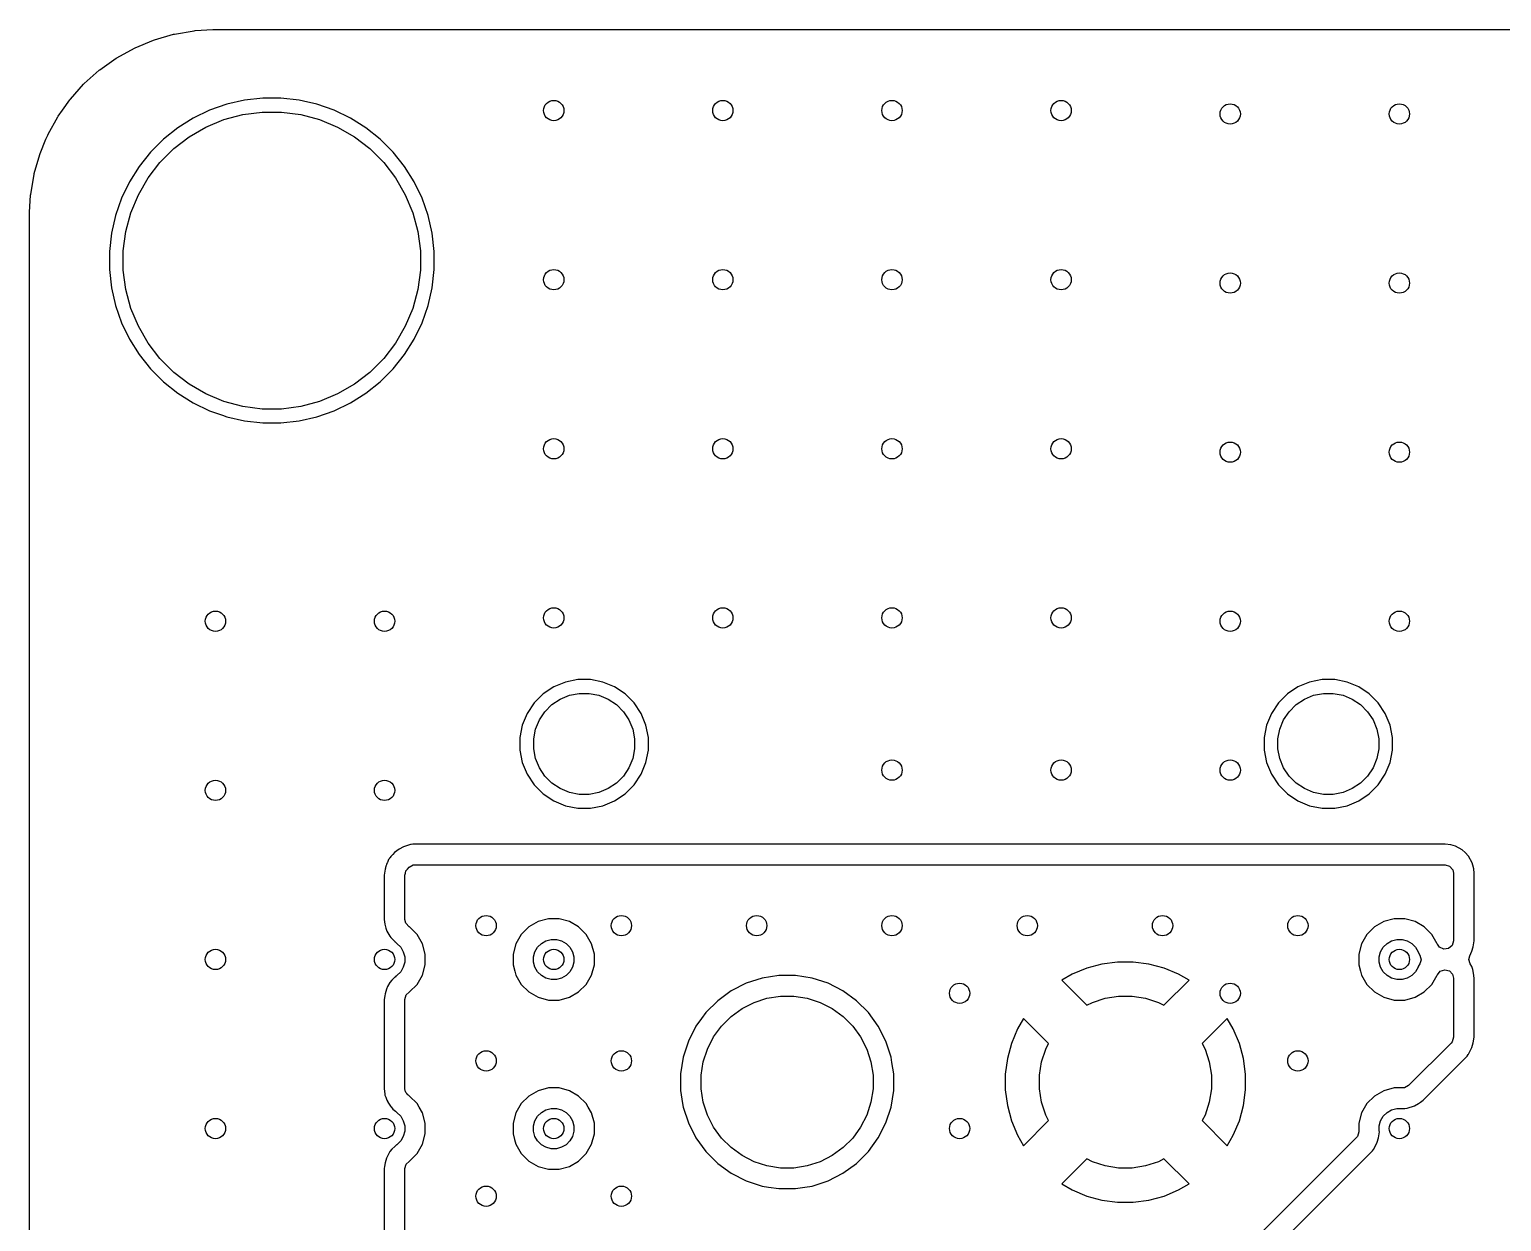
# Model space of a CAD drawing. Extents: x 2.65 to 6.49, y -4.64 to -1.62.
# Drawn here: x 2.648 to 3.504, y -2.318 to -1.624 of the extents above; entities that cross this region are included whole.
import ezdxf

# ---------------------------------------------------------------- set-up
doc = ezdxf.new("R2010")
doc.units = 0
doc.header["$MEASUREMENT"] = 0
doc.layers.add('BLACK', color=7, linetype='CONTINUOUS')

msp = doc.modelspace()

# ---------------------------------------------------------------- linework, layer by layer
at = {"layer": 'BLACK', "linetype": 'CONTINUOUS'}
for p, q in [((2.72042, -1.63003), (2.73155, -1.62683)), ((2.73155, -1.62683), (2.73209, -1.6267)), ((2.73209, -1.6267), (2.74352, -1.62476)), ((2.74352, -1.62476), (2.74406, -1.6247)), ((2.74406, -1.6247), (2.75431, -1.62412)), ((2.75431, -1.62412), (2.75577, -1.62404)), ((2.75577, -1.62404), (2.75604, -1.62404)), ((2.75604, -1.62404), (2.75764, -1.62404)), ((2.75764, -1.62404), (6.37621, -1.62404)), ((2.69855, -1.64049), (2.7087, -1.63489)), ((2.7087, -1.63489), (2.70919, -1.63465)), ((2.70919, -1.63465), (2.7199, -1.63021)), ((2.7199, -1.63021), (2.72042, -1.63003)), ((2.68864, -1.64749), (2.69809, -1.64079)), ((2.69809, -1.64079), (2.69855, -1.64049)), ((2.67957, -1.65556), (2.68821, -1.64783)), ((2.68821, -1.64783), (2.68864, -1.64749)), ((2.67146, -1.66459), (2.67918, -1.65594)), ((2.67918, -1.65594), (2.67957, -1.65556)), ((2.66681, -1.67108), (2.67112, -1.66502)), ((2.67112, -1.66502), (2.67146, -1.66459)), ((2.76251, -1.66758), (2.75249, -1.67108)), ((2.77286, -1.66521), (2.76251, -1.66758)), ((2.76251, -1.66758), (2.76251, -1.66758)), ((2.7834, -1.66402), (2.77286, -1.66521)), ((2.77286, -1.66521), (2.77286, -1.66521)), ((2.79402, -1.66402), (2.7834, -1.66402)), ((2.7834, -1.66402), (2.7834, -1.66402)), ((2.80457, -1.66521), (2.79402, -1.66402)), ((2.79402, -1.66402), (2.79402, -1.66402)), ((2.80715, -1.6658), (2.80457, -1.66521)), ((2.80457, -1.66521), (2.80457, -1.66521)), ((2.80457, -1.66521), (2.80457, -1.66521)), ((2.81492, -1.66758), (2.80715, -1.6658)), ((2.82494, -1.67108), (2.81492, -1.66758)), ((2.81492, -1.66758), (2.81492, -1.66758)), ((2.65851, -1.68508), (2.66412, -1.67493)), ((2.66412, -1.67493), (2.66441, -1.67447)), ((2.66441, -1.67447), (2.66681, -1.67108)), ((2.74292, -1.67569), (2.73394, -1.68133)), ((2.75249, -1.67108), (2.74292, -1.67569)), ((2.7504, -1.68085), (2.76087, -1.67651)), ((2.76087, -1.67651), (2.77181, -1.67358)), ((2.77181, -1.67358), (2.78305, -1.6721)), ((2.78305, -1.6721), (2.79438, -1.6721)), ((2.79438, -1.6721), (2.80561, -1.67358)), ((2.80561, -1.67358), (2.81655, -1.67651)), ((2.81655, -1.67651), (2.82702, -1.68085)), ((2.8345, -1.67569), (2.82494, -1.67108)), ((2.84349, -1.68133), (2.8345, -1.67569)), ((2.8345, -1.67569), (2.8345, -1.67569)), ((2.65729, -1.68795), (2.65827, -1.68557)), ((2.65827, -1.68557), (2.65851, -1.68508)), ((2.73394, -1.68133), (2.72564, -1.68795)), ((2.7316, -1.69341), (2.74059, -1.68652)), ((2.74059, -1.68652), (2.7504, -1.68085)), ((2.82702, -1.68085), (2.83683, -1.68652)), ((2.83683, -1.68652), (2.84582, -1.69341)), ((2.85179, -1.68795), (2.84349, -1.68133)), ((2.65384, -1.69628), (2.65729, -1.68795)), ((2.71813, -1.69546), (2.71151, -1.70376)), ((2.72564, -1.68795), (2.71813, -1.69546)), ((2.72359, -1.70142), (2.7316, -1.69341)), ((2.84582, -1.69341), (2.85383, -1.70142)), ((2.85929, -1.69546), (2.85179, -1.68795)), ((2.86591, -1.70376), (2.85929, -1.69546)), ((2.65045, -1.70793), (2.65366, -1.69679)), ((2.65366, -1.69679), (2.65384, -1.69628)), ((2.71151, -1.70376), (2.70587, -1.71275)), ((2.71669, -1.71041), (2.72359, -1.70142)), ((2.85383, -1.70142), (2.86073, -1.71041)), ((2.87156, -1.71275), (2.86591, -1.70376)), ((2.64838, -1.71989), (2.65033, -1.70847)), ((2.65033, -1.70847), (2.65045, -1.70793)), ((2.70587, -1.71275), (2.70126, -1.72231)), ((2.71103, -1.72022), (2.71669, -1.71041)), ((2.86073, -1.71041), (2.86639, -1.72022)), ((2.87616, -1.72231), (2.87156, -1.71275)), ((2.64777, -1.73032), (2.64832, -1.72044)), ((2.64832, -1.72044), (2.64838, -1.71989)), ((2.70669, -1.73069), (2.71103, -1.72022)), ((2.86639, -1.72022), (2.87073, -1.73069)), ((2.64767, -1.73215), (2.64777, -1.73032)), ((2.70126, -1.72231), (2.69775, -1.73233)), ((2.87967, -1.73233), (2.87616, -1.72231)), ((2.64766, -1.73242), (2.64767, -1.73215)), ((2.64766, -1.75322), (2.64766, -1.73242)), ((2.69775, -1.73233), (2.69539, -1.74268)), ((2.69775, -1.73233), (2.69775, -1.73233)), ((2.70376, -1.74163), (2.70669, -1.73069)), ((2.87073, -1.73069), (2.87366, -1.74163)), ((2.88203, -1.74268), (2.87967, -1.73233)), ((2.69539, -1.74268), (2.6942, -1.75322)), ((2.69539, -1.74268), (2.69539, -1.74268)), ((2.70228, -1.75287), (2.70376, -1.74163)), ((2.87366, -1.74163), (2.87514, -1.75287)), ((2.88322, -1.75322), (2.88203, -1.74268)), ((2.64766, -2.03618), (2.64766, -1.75322)), ((2.6942, -1.75322), (2.6942, -1.76384)), ((2.70228, -1.7642), (2.70228, -1.75287)), ((2.87514, -1.75287), (2.87514, -1.7642)), ((2.88322, -1.75323), (2.88322, -1.75322)), ((2.88322, -1.76384), (2.88322, -1.75323)), ((2.6942, -1.76384), (2.69539, -1.77439)), ((2.70376, -1.77543), (2.70228, -1.7642)), ((2.87514, -1.7642), (2.87366, -1.77543)), ((2.88203, -1.77439), (2.88322, -1.76384)), ((2.69539, -1.77439), (2.69539, -1.77439)), ((2.69539, -1.77439), (2.69775, -1.78474)), ((2.70669, -1.78637), (2.70376, -1.77543)), ((2.87366, -1.77543), (2.87073, -1.78637)), ((2.87967, -1.78474), (2.88203, -1.77439)), ((2.69775, -1.78474), (2.69775, -1.78474)), ((2.69775, -1.78474), (2.70126, -1.79476)), ((2.71103, -1.79684), (2.70669, -1.78637)), ((2.87073, -1.78637), (2.86639, -1.79684)), ((2.87616, -1.79476), (2.87967, -1.78474)), ((2.70126, -1.79476), (2.70587, -1.80432)), ((2.71669, -1.80665), (2.71103, -1.79684)), ((2.86639, -1.79684), (2.86073, -1.80665)), ((2.87156, -1.80432), (2.87616, -1.79476)), ((2.70587, -1.80432), (2.70587, -1.80432)), ((2.70587, -1.80432), (2.71151, -1.81331)), ((2.72359, -1.81564), (2.71669, -1.80665)), ((2.86073, -1.80665), (2.85383, -1.81564)), ((2.86591, -1.81331), (2.87156, -1.80432)), ((2.71151, -1.81331), (2.71813, -1.82161)), ((2.7316, -1.82365), (2.72359, -1.81564)), ((2.85383, -1.81564), (2.84582, -1.82365)), ((2.85929, -1.82161), (2.86591, -1.81331)), ((2.71813, -1.82161), (2.72564, -1.82911)), ((2.74059, -1.83055), (2.7316, -1.82365)), ((2.84582, -1.82365), (2.83683, -1.83055)), ((2.85179, -1.82911), (2.85929, -1.82161)), ((2.72564, -1.82911), (2.73394, -1.83573)), ((2.7504, -1.83621), (2.74059, -1.83055)), ((2.83683, -1.83055), (2.82702, -1.83621)), ((2.84349, -1.83573), (2.85179, -1.82911)), ((2.73394, -1.83573), (2.74292, -1.84138)), ((2.74292, -1.84138), (2.75249, -1.84598)), ((2.76087, -1.84055), (2.7504, -1.83621)), ((2.77181, -1.84348), (2.76087, -1.84055)), ((2.81655, -1.84055), (2.80561, -1.84348)), ((2.82702, -1.83621), (2.81655, -1.84055)), ((2.82494, -1.84598), (2.8345, -1.84138)), ((2.8345, -1.84138), (2.84349, -1.83573)), ((2.75249, -1.84598), (2.76001, -1.84862)), ((2.76001, -1.84862), (2.76251, -1.84949)), ((2.76251, -1.84949), (2.76251, -1.84949)), ((2.76251, -1.84949), (2.76251, -1.84949)), ((2.76251, -1.84949), (2.76251, -1.84949)), ((2.76251, -1.84949), (2.77286, -1.85185)), ((2.78305, -1.84496), (2.77181, -1.84348)), ((2.79438, -1.84496), (2.78305, -1.84496)), ((2.80561, -1.84348), (2.79438, -1.84496)), ((2.80457, -1.85185), (2.81492, -1.84949)), ((2.81492, -1.84949), (2.82494, -1.84598)), ((2.77286, -1.85185), (2.7834, -1.85304)), ((2.7834, -1.85304), (2.7834, -1.85304)), ((2.7834, -1.85304), (2.7834, -1.85304)), ((2.7834, -1.85304), (2.79402, -1.85304)), ((2.79402, -1.85304), (2.80457, -1.85185)), ((2.79402, -1.85304), (2.79402, -1.85304)), ((2.95956, -2.00388), (2.95275, -2.0067)), ((2.96679, -2.00244), (2.95956, -2.00388)), ((2.95956, -2.00388), (2.95956, -2.00388)), ((2.97416, -2.00244), (2.96679, -2.00244)), ((2.96679, -2.00244), (2.96679, -2.00244)), ((2.98139, -2.00388), (2.97416, -2.00244)), ((2.97416, -2.00244), (2.97416, -2.00244)), ((2.9882, -2.0067), (2.98139, -2.00388)), ((2.98139, -2.00388), (2.98139, -2.00388)), ((3.39263, -2.00388), (3.38582, -2.0067)), ((3.39986, -2.00244), (3.39263, -2.00388)), ((3.39263, -2.00388), (3.39263, -2.00388)), ((3.40723, -2.00244), (3.39986, -2.00244)), ((3.39986, -2.00244), (3.39986, -2.00244)), ((3.41446, -2.00388), (3.40723, -2.00244)), ((3.40723, -2.00244), (3.40723, -2.00244)), ((3.42127, -2.0067), (3.41446, -2.00388)), ((3.41446, -2.00388), (3.41446, -2.00388)), ((2.94662, -2.0108), (2.94141, -2.01601)), ((2.95275, -2.0067), (2.94662, -2.0108)), ((2.94662, -2.0108), (2.94662, -2.0108)), ((2.95275, -2.0067), (2.95275, -2.0067)), ((2.95655, -2.01382), (2.9619, -2.01161)), ((2.9619, -2.01161), (2.96758, -2.01048)), ((2.96758, -2.01048), (2.97337, -2.01048)), ((2.97337, -2.01048), (2.97904, -2.01161)), ((2.97904, -2.01161), (2.98439, -2.01382)), ((2.99433, -2.0108), (2.9882, -2.0067)), ((2.9882, -2.0067), (2.9882, -2.0067)), ((2.99954, -2.01601), (2.99433, -2.0108)), ((2.99433, -2.0108), (2.99433, -2.0108)), ((3.37969, -2.0108), (3.37448, -2.01601)), ((3.38582, -2.0067), (3.37969, -2.0108)), ((3.37969, -2.0108), (3.37969, -2.0108)), ((3.38582, -2.0067), (3.38582, -2.0067)), ((3.38962, -2.01382), (3.39497, -2.01161)), ((3.39497, -2.01161), (3.40065, -2.01048)), ((3.40065, -2.01048), (3.40644, -2.01048)), ((3.40644, -2.01048), (3.41211, -2.01161)), ((3.41211, -2.01161), (3.41746, -2.01382)), ((3.4274, -2.0108), (3.42127, -2.0067)), ((3.42127, -2.0067), (3.42127, -2.0067)), ((3.43261, -2.01601), (3.4274, -2.0108)), ((3.4274, -2.0108), (3.4274, -2.0108)), ((2.94141, -2.01601), (2.93731, -2.02214)), ((2.94141, -2.01601), (2.94141, -2.01601)), ((2.94443, -2.02594), (2.94765, -2.02113)), ((2.94765, -2.02113), (2.95174, -2.01704)), ((2.95174, -2.01704), (2.95655, -2.01382)), ((2.98439, -2.01382), (2.9892, -2.01704)), ((2.9892, -2.01704), (2.9933, -2.02113)), ((2.9933, -2.02113), (2.99651, -2.02594)), ((3.00363, -2.02214), (2.99954, -2.01601)), ((2.99954, -2.01601), (2.99954, -2.01601)), ((3.37448, -2.01601), (3.37038, -2.02214)), ((3.37448, -2.01601), (3.37448, -2.01601)), ((3.3775, -2.02594), (3.38072, -2.02113)), ((3.38072, -2.02113), (3.38481, -2.01704)), ((3.38481, -2.01704), (3.38962, -2.01382)), ((3.41746, -2.01382), (3.42228, -2.01704)), ((3.42228, -2.01704), (3.42637, -2.02113)), ((3.42637, -2.02113), (3.42958, -2.02594)), ((3.43671, -2.02214), (3.43261, -2.01601)), ((3.43261, -2.01601), (3.43261, -2.01601)), ((2.93449, -2.02895), (2.93305, -2.03618)), ((2.93731, -2.02214), (2.93449, -2.02895)), ((2.93449, -2.02895), (2.93449, -2.02895)), ((2.93731, -2.02214), (2.93731, -2.02214)), ((2.94222, -2.03129), (2.94443, -2.02594)), ((2.99651, -2.02594), (2.99873, -2.03129)), ((3.00646, -2.02895), (3.00363, -2.02214)), ((3.00363, -2.02214), (3.00363, -2.02214)), ((3.00363, -2.02214), (3.00363, -2.02214)), ((3.00789, -2.03618), (3.00646, -2.02895)), ((3.36756, -2.02895), (3.36612, -2.03618)), ((3.37038, -2.02214), (3.36756, -2.02895)), ((3.36756, -2.02895), (3.36756, -2.02895)), ((3.37038, -2.02214), (3.37038, -2.02214)), ((3.37529, -2.03129), (3.3775, -2.02594)), ((3.42958, -2.02594), (3.4318, -2.03129)), ((3.43953, -2.02895), (3.43671, -2.02214)), ((3.43671, -2.02214), (3.43671, -2.02214)), ((3.43671, -2.02214), (3.43671, -2.02214)), ((3.44096, -2.03618), (3.43953, -2.02895)), ((2.64766, -2.78162), (2.64766, -2.03618)), ((2.93305, -2.03618), (2.93305, -2.04355)), ((2.94109, -2.03697), (2.94222, -2.03129)), ((2.94109, -2.04276), (2.94109, -2.03697)), ((2.99873, -2.03129), (2.99986, -2.03697)), ((2.99986, -2.03697), (2.99986, -2.04276)), ((3.00789, -2.04355), (3.00789, -2.03618)), ((3.00789, -2.03618), (3.00789, -2.03618)), ((3.36612, -2.03618), (3.36612, -2.04355)), ((3.37416, -2.03697), (3.37529, -2.03129)), ((3.37416, -2.04276), (3.37416, -2.03697)), ((3.4318, -2.03129), (3.43293, -2.03697)), ((3.43293, -2.03697), (3.43293, -2.04276)), ((3.44096, -2.04355), (3.44096, -2.03618)), ((3.44096, -2.03618), (3.44096, -2.03618)), ((2.93305, -2.04355), (2.93449, -2.05078)), ((2.94222, -2.04843), (2.94109, -2.04276)), ((2.99986, -2.04276), (2.99873, -2.04843)), ((3.00646, -2.05078), (3.00789, -2.04355)), ((3.36612, -2.04355), (3.36756, -2.05078)), ((3.37529, -2.04843), (3.37416, -2.04276)), ((3.43293, -2.04276), (3.4318, -2.04843)), ((3.43953, -2.05078), (3.44096, -2.04355)), ((2.93449, -2.05078), (2.93449, -2.05078)), ((2.93449, -2.05078), (2.93731, -2.05759)), ((2.94443, -2.05378), (2.94222, -2.04843)), ((2.94765, -2.05859), (2.94443, -2.05378)), ((2.99651, -2.05378), (2.9933, -2.05859)), ((2.99873, -2.04843), (2.99651, -2.05378)), ((3.00363, -2.05759), (3.00646, -2.05078)), ((3.36756, -2.05078), (3.36756, -2.05078)), ((3.36756, -2.05078), (3.37038, -2.05759)), ((3.3775, -2.05378), (3.37529, -2.04843)), ((3.38072, -2.05859), (3.3775, -2.05378)), ((3.42958, -2.05378), (3.42637, -2.05859)), ((3.4318, -2.04843), (3.42958, -2.05378)), ((3.43671, -2.05759), (3.43953, -2.05078)), ((2.93731, -2.05759), (2.93731, -2.05759)), ((2.93731, -2.05759), (2.94141, -2.06372)), ((2.94141, -2.06372), (2.94141, -2.06372)), ((2.94141, -2.06372), (2.94662, -2.06893)), ((2.95174, -2.06269), (2.94765, -2.05859)), ((2.95655, -2.0659), (2.95174, -2.06269)), ((2.9892, -2.06269), (2.98439, -2.0659)), ((2.9933, -2.05859), (2.9892, -2.06269)), ((2.99433, -2.06893), (2.99954, -2.06372)), ((2.99954, -2.06372), (3.00363, -2.05759)), ((3.37038, -2.05759), (3.37038, -2.05759)), ((3.37038, -2.05759), (3.37448, -2.06372)), ((3.37448, -2.06372), (3.37448, -2.06372)), ((3.37448, -2.06372), (3.37969, -2.06893)), ((3.38481, -2.06269), (3.38072, -2.05859)), ((3.38962, -2.0659), (3.38481, -2.06269)), ((3.42228, -2.06269), (3.41746, -2.0659)), ((3.42637, -2.05859), (3.42228, -2.06269)), ((3.4274, -2.06893), (3.43261, -2.06372)), ((3.43261, -2.06372), (3.43671, -2.05759)), ((2.94662, -2.06893), (2.94662, -2.06893)), ((2.94662, -2.06893), (2.95275, -2.07302)), ((2.95275, -2.07302), (2.95275, -2.07302)), ((2.95275, -2.07302), (2.95275, -2.07302)), ((2.95275, -2.07302), (2.95956, -2.07585)), ((2.9619, -2.06812), (2.95655, -2.0659)), ((2.96758, -2.06925), (2.9619, -2.06812)), ((2.97337, -2.06925), (2.96758, -2.06925)), ((2.97904, -2.06812), (2.97337, -2.06925)), ((2.98439, -2.0659), (2.97904, -2.06812)), ((2.98139, -2.07585), (2.9882, -2.07302)), ((2.9882, -2.07302), (2.99433, -2.06893)), ((3.37969, -2.06893), (3.37969, -2.06893)), ((3.37969, -2.06893), (3.38582, -2.07302)), ((3.38582, -2.07302), (3.38582, -2.07302)), ((3.38582, -2.07302), (3.38582, -2.07302)), ((3.38582, -2.07302), (3.39263, -2.07585)), ((3.39497, -2.06812), (3.38962, -2.0659)), ((3.40065, -2.06925), (3.39497, -2.06812)), ((3.40644, -2.06925), (3.40065, -2.06925)), ((3.41211, -2.06812), (3.40644, -2.06925)), ((3.41746, -2.0659), (3.41211, -2.06812)), ((3.41446, -2.07585), (3.42127, -2.07302)), ((3.42127, -2.07302), (3.4274, -2.06893)), ((2.95956, -2.07585), (2.96679, -2.07728)), ((2.96679, -2.07728), (2.96679, -2.07728)), ((2.96679, -2.07728), (2.96679, -2.07728)), ((2.96679, -2.07728), (2.97416, -2.07728)), ((2.97416, -2.07728), (2.98139, -2.07585)), ((2.97416, -2.07728), (2.97416, -2.07728)), ((3.39263, -2.07585), (3.39986, -2.07728)), ((3.39986, -2.07728), (3.39986, -2.07728)), ((3.39986, -2.07728), (3.39986, -2.07728)), ((3.39986, -2.07728), (3.40723, -2.07728)), ((3.40723, -2.07728), (3.41446, -2.07585)), ((3.40723, -2.07728), (3.40723, -2.07728)), ((2.8695, -2.09842), (2.8653, -2.09979)), ((2.86978, -2.09839), (2.8695, -2.09842)), ((2.8695, -2.09842), (2.8695, -2.09842)), ((2.87081, -2.09828), (2.86978, -2.09839)), ((2.87082, -2.09828), (2.87081, -2.09828)), ((2.87081, -2.09828), (2.87081, -2.09828)), ((2.8721, -2.09821), (2.87082, -2.09828)), ((2.87082, -2.09828), (2.87082, -2.09828)), ((2.87082, -2.09828), (2.87082, -2.09828)), ((3.4715, -2.09821), (2.8721, -2.09821)), ((2.8721, -2.09821), (2.8721, -2.09821)), ((3.47488, -2.0987), (3.4715, -2.09821)), ((3.47752, -2.09947), (3.47488, -2.0987)), ((3.47488, -2.0987), (3.47488, -2.0987)), ((2.8567, -2.10723), (2.85595, -2.109)), ((2.85711, -2.10664), (2.8567, -2.10723)), ((2.8567, -2.10723), (2.8567, -2.10723)), ((2.85725, -2.10642), (2.85711, -2.10664)), ((2.85738, -2.10622), (2.85725, -2.10643)), ((2.85725, -2.10643), (2.85725, -2.10642)), ((2.85755, -2.10601), (2.85738, -2.10622)), ((2.85799, -2.10546), (2.85755, -2.10601)), ((2.85821, -2.1052), (2.85799, -2.10546)), ((2.85799, -2.10546), (2.85799, -2.10546)), ((2.8583, -2.1051), (2.85821, -2.1052)), ((2.85907, -2.10424), (2.8583, -2.10509)), ((2.8583, -2.10509), (2.8583, -2.1051)), ((2.86014, -2.10316), (2.85907, -2.10424)), ((2.85907, -2.10424), (2.85907, -2.10424)), ((2.86288, -2.10111), (2.86014, -2.10316)), ((2.86014, -2.10316), (2.86014, -2.10316)), ((2.8653, -2.09979), (2.86288, -2.10111)), ((2.8653, -2.09979), (2.8653, -2.09979)), ((3.48146, -2.10147), (3.47752, -2.09947)), ((3.47752, -2.09947), (3.47752, -2.09947)), ((3.47752, -2.09947), (3.47752, -2.09947)), ((3.48322, -2.10313), (3.48146, -2.10147)), ((3.48146, -2.10147), (3.48146, -2.10147)), ((3.48146, -2.10147), (3.48146, -2.10147)), ((3.48323, -2.10313), (3.48322, -2.10313)), ((3.48503, -2.10521), (3.48323, -2.10313)), ((3.48323, -2.10313), (3.48323, -2.10313)), ((3.48726, -2.10903), (3.48503, -2.10521)), ((2.8546, -2.11281), (2.85411, -2.1162)), ((2.85477, -2.11223), (2.8546, -2.11281)), ((2.8546, -2.11281), (2.8546, -2.11281)), ((2.85486, -2.11189), (2.85477, -2.11223)), ((2.85499, -2.1113), (2.85486, -2.11189)), ((2.85507, -2.1111), (2.85499, -2.1113)), ((2.85541, -2.11029), (2.85507, -2.1111)), ((2.85507, -2.1111), (2.85507, -2.1111)), ((2.85538, -2.11016), (2.85535, -2.11027)), ((2.85535, -2.11027), (2.85541, -2.11029)), ((2.85589, -2.10916), (2.85538, -2.11016)), ((2.85595, -2.109), (2.85589, -2.10916)), ((2.85595, -2.109), (2.85595, -2.109)), ((2.86614, -2.1162), (2.86648, -2.11504)), ((2.86648, -2.11504), (2.86674, -2.11386)), ((2.86674, -2.11386), (2.86689, -2.11366)), ((2.86689, -2.11366), (2.86692, -2.11356)), ((2.86692, -2.11356), (2.86757, -2.11274)), ((2.86757, -2.11274), (2.86865, -2.11167)), ((2.86865, -2.11167), (2.87106, -2.11035)), ((2.87106, -2.11035), (2.8721, -2.11024)), ((2.8721, -2.11024), (3.4715, -2.11024)), ((3.4715, -2.11024), (3.47414, -2.11101)), ((3.47414, -2.11101), (3.47594, -2.11309)), ((3.47594, -2.11309), (3.47638, -2.11512)), ((3.47638, -2.11512), (3.47638, -2.15454)), ((3.48769, -2.11053), (3.48726, -2.10903)), ((3.48813, -2.11256), (3.48769, -2.11053)), ((3.48841, -2.11512), (3.48813, -2.11256)), ((3.48841, -2.15454), (3.48841, -2.11512)), ((2.85411, -2.1162), (2.85411, -2.14206)), ((2.86614, -2.14206), (2.86614, -2.1162)), ((2.94964, -2.14171), (2.94363, -2.14332)), ((2.95587, -2.14171), (2.94964, -2.14171)), ((2.96188, -2.14332), (2.95587, -2.14171)), ((3.44177, -2.14171), (3.43576, -2.14332)), ((3.44799, -2.14171), (3.44177, -2.14171)), ((3.45401, -2.14332), (3.44799, -2.14171)), ((2.85411, -2.14206), (2.85445, -2.14489)), ((2.85445, -2.14489), (2.855, -2.14713)), ((2.855, -2.14713), (2.85557, -2.14889)), ((2.85557, -2.14889), (2.85557, -2.14889)), ((2.85557, -2.14889), (2.85741, -2.15172)), ((2.86668, -2.14429), (2.86614, -2.14206)), ((2.86858, -2.14628), (2.86668, -2.14429)), ((2.86885, -2.14644), (2.86858, -2.14628)), ((2.87325, -2.15084), (2.86885, -2.14644)), ((2.93824, -2.14644), (2.93384, -2.15084)), ((2.94363, -2.14332), (2.93824, -2.14644)), ((2.93824, -2.14644), (2.93824, -2.14644)), ((2.94363, -2.14332), (2.94363, -2.14332)), ((2.96727, -2.14644), (2.96188, -2.14332)), ((2.96188, -2.14332), (2.96188, -2.14332)), ((2.96188, -2.14332), (2.96188, -2.14332)), ((2.97167, -2.15084), (2.96727, -2.14644)), ((2.96727, -2.14644), (2.96727, -2.14644)), ((3.43037, -2.14644), (3.42596, -2.15084)), ((3.43576, -2.14332), (3.43037, -2.14644)), ((3.43037, -2.14644), (3.43037, -2.14644)), ((3.43576, -2.14332), (3.43576, -2.14332)), ((3.4594, -2.14644), (3.45401, -2.14332)), ((3.45401, -2.14332), (3.45401, -2.14332)), ((3.45401, -2.14332), (3.45401, -2.14332)), ((3.4638, -2.15084), (3.4594, -2.14644)), ((3.4594, -2.14644), (3.4594, -2.14644)), ((2.85741, -2.15172), (2.85798, -2.15259)), ((2.85798, -2.15259), (2.85988, -2.15458)), ((2.85988, -2.15458), (2.86005, -2.15472)), ((2.86005, -2.15472), (2.86015, -2.1548)), ((2.86015, -2.1548), (2.86058, -2.15518)), ((2.86058, -2.15518), (2.8612, -2.1558)), ((2.8612, -2.1558), (2.86152, -2.15598)), ((2.86152, -2.15598), (2.8637, -2.15816)), ((2.8637, -2.15816), (2.86524, -2.16083)), ((2.87636, -2.15623), (2.87325, -2.15084)), ((2.87325, -2.15084), (2.87325, -2.15084)), ((2.87797, -2.16224), (2.87636, -2.15623)), ((2.87636, -2.15623), (2.87636, -2.15623)), ((2.93073, -2.15623), (2.92911, -2.16224)), ((2.93384, -2.15084), (2.93073, -2.15623)), ((2.93073, -2.15623), (2.93073, -2.15623)), ((2.93384, -2.15084), (2.93384, -2.15084)), ((2.94184, -2.16083), (2.94339, -2.15816)), ((2.94339, -2.15816), (2.94557, -2.15598)), ((2.94557, -2.15598), (2.94824, -2.15444)), ((2.94824, -2.15444), (2.95121, -2.15364)), ((2.95121, -2.15364), (2.9543, -2.15364)), ((2.9543, -2.15364), (2.95728, -2.15444)), ((2.95728, -2.15444), (2.95995, -2.15598)), ((2.95995, -2.15598), (2.96213, -2.15816)), ((2.96213, -2.15816), (2.96367, -2.16083)), ((2.97479, -2.15623), (2.97167, -2.15084)), ((2.97167, -2.15084), (2.97167, -2.15084)), ((2.9764, -2.16224), (2.97479, -2.15623)), ((2.97479, -2.15623), (2.97479, -2.15623)), ((3.42285, -2.15623), (3.42124, -2.16224)), ((3.42596, -2.15084), (3.42285, -2.15623)), ((3.42285, -2.15623), (3.42285, -2.15623)), ((3.42596, -2.15084), (3.42596, -2.15084)), ((3.43397, -2.16083), (3.43551, -2.15816)), ((3.43551, -2.15816), (3.43769, -2.15598)), ((3.43769, -2.15598), (3.44036, -2.15444)), ((3.44036, -2.15444), (3.44334, -2.15364)), ((3.44334, -2.15364), (3.44642, -2.15364)), ((3.44642, -2.15364), (3.4494, -2.15444)), ((3.4494, -2.15444), (3.45207, -2.15598)), ((3.45207, -2.15598), (3.45425, -2.15816)), ((3.45425, -2.15816), (3.45579, -2.16083)), ((3.46691, -2.15623), (3.4638, -2.15084)), ((3.4638, -2.15084), (3.4638, -2.15084)), ((3.46699, -2.15641), (3.46691, -2.15623)), ((3.4683, -2.15823), (3.46699, -2.15641)), ((3.4708, -2.15937), (3.4683, -2.15823)), ((3.4756, -2.15718), (3.47352, -2.15898)), ((3.47638, -2.15454), (3.4756, -2.15718)), ((3.48714, -2.16057), (3.48792, -2.15793)), ((3.48792, -2.15793), (3.48841, -2.15454)), ((2.86524, -2.16083), (2.86604, -2.16381)), ((2.86604, -2.1669), (2.86524, -2.16987)), ((2.86604, -2.16381), (2.86604, -2.1669)), ((2.87797, -2.16847), (2.87797, -2.16224)), ((2.92911, -2.16224), (2.92911, -2.16847)), ((2.94105, -2.16381), (2.94184, -2.16083)), ((2.94105, -2.1669), (2.94105, -2.16381)), ((2.94184, -2.16987), (2.94105, -2.1669)), ((2.96367, -2.16083), (2.96447, -2.16381)), ((2.96447, -2.1669), (2.96367, -2.16987)), ((2.96447, -2.16381), (2.96447, -2.1669)), ((2.9764, -2.16847), (2.9764, -2.16224)), ((3.28085, -2.16683), (3.27177, -2.16803)), ((3.29001, -2.16683), (3.28085, -2.16683)), ((3.2991, -2.16803), (3.29001, -2.16683)), ((3.42124, -2.16224), (3.42124, -2.16847)), ((3.43317, -2.16381), (3.43397, -2.16083)), ((3.43317, -2.1669), (3.43317, -2.16381)), ((3.43397, -2.16987), (3.43317, -2.1669)), ((3.45579, -2.16083), (3.45589, -2.16119)), ((3.45589, -2.16119), (3.45688, -2.16291)), ((3.45688, -2.16291), (3.45753, -2.16559)), ((3.45753, -2.16559), (3.45688, -2.1678)), ((3.47352, -2.15898), (3.4708, -2.15937)), ((3.4853, -2.16534), (3.48583, -2.16316)), ((3.48605, -2.16798), (3.4853, -2.16534)), ((3.48583, -2.16316), (3.48714, -2.16057)), ((2.86028, -2.17572), (2.85862, -2.17731)), ((2.86043, -2.17561), (2.86028, -2.17572)), ((2.86028, -2.17572), (2.86028, -2.17572)), ((2.86095, -2.17516), (2.86043, -2.17561)), ((2.8612, -2.17491), (2.86095, -2.17516)), ((2.86152, -2.17472), (2.8612, -2.17491)), ((2.8637, -2.17254), (2.86152, -2.17472)), ((2.86524, -2.16987), (2.8637, -2.17254)), ((2.87325, -2.17987), (2.87636, -2.17448)), ((2.87636, -2.17448), (2.87797, -2.16847)), ((2.92911, -2.16847), (2.9301, -2.17216)), ((2.9301, -2.17216), (2.93073, -2.17448)), ((2.93073, -2.17448), (2.93073, -2.17448)), ((2.93073, -2.17448), (2.93384, -2.17987)), ((2.94339, -2.17254), (2.94184, -2.16987)), ((2.94557, -2.17472), (2.94339, -2.17254)), ((2.94824, -2.17627), (2.94557, -2.17472)), ((2.95995, -2.17472), (2.95728, -2.17627)), ((2.96213, -2.17254), (2.95995, -2.17472)), ((2.96367, -2.16987), (2.96213, -2.17254)), ((2.97167, -2.17987), (2.97479, -2.17448)), ((2.97479, -2.17448), (2.9764, -2.16847)), ((3.0837, -2.17469), (3.07406, -2.17621)), ((3.09346, -2.17469), (3.0837, -2.17469)), ((3.0837, -2.17469), (3.0837, -2.17469)), ((3.10311, -2.17621), (3.09346, -2.17469)), ((3.09346, -2.17469), (3.09346, -2.17469)), ((3.25446, -2.1739), (3.2484, -2.1774)), ((3.26292, -2.1704), (3.25446, -2.1739)), ((3.25446, -2.1739), (3.25446, -2.1739)), ((3.27177, -2.16803), (3.26292, -2.1704)), ((3.30794, -2.1704), (3.2991, -2.16803)), ((3.31641, -2.1739), (3.30794, -2.1704)), ((3.32247, -2.1774), (3.31641, -2.1739)), ((3.31641, -2.1739), (3.31641, -2.1739)), ((3.42124, -2.16847), (3.42223, -2.17216)), ((3.42223, -2.17216), (3.42285, -2.17448)), ((3.42285, -2.17448), (3.42285, -2.17448)), ((3.42285, -2.17448), (3.42596, -2.17987)), ((3.43551, -2.17254), (3.43397, -2.16987)), ((3.43769, -2.17472), (3.43551, -2.17254)), ((3.44036, -2.17627), (3.43769, -2.17472)), ((3.45207, -2.17472), (3.4494, -2.17627)), ((3.45425, -2.17254), (3.45207, -2.17472)), ((3.45579, -2.16987), (3.45425, -2.17254)), ((3.45589, -2.16952), (3.45579, -2.16987)), ((3.45688, -2.1678), (3.45589, -2.16952)), ((3.4638, -2.17987), (3.46691, -2.17448)), ((3.46691, -2.17448), (3.46699, -2.1743)), ((3.46691, -2.17448), (3.46691, -2.17448)), ((3.46699, -2.1743), (3.46871, -2.17216)), ((3.46871, -2.17216), (3.47132, -2.17129)), ((3.47132, -2.17129), (3.47399, -2.17197)), ((3.47399, -2.17197), (3.47586, -2.17399)), ((3.47586, -2.17399), (3.47638, -2.17617)), ((3.48703, -2.16952), (3.48605, -2.16798)), ((3.48719, -2.17004), (3.48703, -2.16952)), ((3.48703, -2.16952), (3.48703, -2.16952)), ((3.48757, -2.17122), (3.48719, -2.17004)), ((3.48808, -2.1734), (3.48757, -2.17122)), ((3.48841, -2.17617), (3.48808, -2.1734)), ((2.85538, -2.18262), (2.8546, -2.18526)), ((2.85611, -2.18117), (2.85538, -2.18262)), ((2.85538, -2.18262), (2.85538, -2.18262)), ((2.85738, -2.17868), (2.85611, -2.18117)), ((2.85611, -2.18117), (2.85611, -2.18117)), ((2.85862, -2.17731), (2.85738, -2.17868)), ((2.86692, -2.18601), (2.86858, -2.18443)), ((2.86858, -2.18443), (2.86885, -2.18427)), ((2.86885, -2.18427), (2.87325, -2.17987)), ((2.93384, -2.17987), (2.93384, -2.17987)), ((2.93384, -2.17987), (2.93384, -2.17987)), ((2.93384, -2.17987), (2.93824, -2.18427)), ((2.93824, -2.18427), (2.93824, -2.18427)), ((2.93824, -2.18427), (2.93824, -2.18427)), ((2.93824, -2.18427), (2.94363, -2.18738)), ((2.95121, -2.17706), (2.94824, -2.17627)), ((2.9543, -2.17706), (2.95121, -2.17706)), ((2.95728, -2.17627), (2.9543, -2.17706)), ((2.96188, -2.18738), (2.96727, -2.18427)), ((2.96727, -2.18427), (2.97167, -2.17987)), ((3.05607, -2.18366), (3.05284, -2.18601)), ((3.06477, -2.17923), (3.05607, -2.18366)), ((3.07406, -2.17621), (3.06477, -2.17923)), ((3.11239, -2.17923), (3.10311, -2.17621)), ((3.10311, -2.17621), (3.10311, -2.17621)), ((3.10311, -2.17621), (3.10311, -2.17621)), ((3.12109, -2.18366), (3.11239, -2.17923)), ((3.12899, -2.1894), (3.12109, -2.18366)), ((3.2484, -2.1774), (3.2484, -2.1774)), ((3.2484, -2.1774), (3.26298, -2.19199)), ((3.30789, -2.19199), (3.32247, -2.1774)), ((3.42596, -2.17987), (3.42596, -2.17987)), ((3.42596, -2.17987), (3.42596, -2.17987)), ((3.42596, -2.17987), (3.43037, -2.18427)), ((3.43037, -2.18427), (3.43037, -2.18427)), ((3.43037, -2.18427), (3.43037, -2.18427)), ((3.43037, -2.18427), (3.43576, -2.18738)), ((3.44334, -2.17706), (3.44036, -2.17627)), ((3.44642, -2.17706), (3.44334, -2.17706)), ((3.4494, -2.17627), (3.44642, -2.17706)), ((3.45401, -2.18738), (3.4594, -2.18427)), ((3.4594, -2.18427), (3.4638, -2.17987)), ((3.47638, -2.17617), (3.47638, -2.21058)), ((3.48841, -2.21058), (3.48841, -2.17617)), ((2.85443, -2.18646), (2.85411, -2.18865)), ((2.85411, -2.18865), (2.85411, -2.24048)), ((2.8546, -2.18526), (2.85443, -2.18646)), ((2.8546, -2.18526), (2.8546, -2.18526)), ((2.86614, -2.18865), (2.86692, -2.18601)), ((2.86614, -2.23183), (2.86614, -2.18865)), ((2.94363, -2.18738), (2.94363, -2.18738)), ((2.94363, -2.18738), (2.94964, -2.189)), ((2.94964, -2.189), (2.94964, -2.189)), ((2.94964, -2.189), (2.95587, -2.189)), ((2.95587, -2.189), (2.96188, -2.18738)), ((2.95587, -2.189), (2.95587, -2.189)), ((3.04817, -2.1894), (3.04127, -2.1963)), ((3.05284, -2.18601), (3.04817, -2.1894)), ((3.04817, -2.1894), (3.04817, -2.1894)), ((3.04817, -2.1894), (3.04817, -2.1894)), ((3.06235, -2.19391), (3.06937, -2.19034)), ((3.06937, -2.19034), (3.07686, -2.1879)), ((3.07686, -2.1879), (3.08464, -2.18667)), ((3.08464, -2.18667), (3.09252, -2.18667)), ((3.09252, -2.18667), (3.1003, -2.1879)), ((3.1003, -2.1879), (3.10779, -2.19034)), ((3.10779, -2.19034), (3.11481, -2.19391)), ((3.13589, -2.1963), (3.12899, -2.1894)), ((3.26298, -2.19199), (3.26622, -2.19034)), ((3.26622, -2.19034), (3.27371, -2.1879)), ((3.27371, -2.1879), (3.28149, -2.18667)), ((3.28149, -2.18667), (3.28937, -2.18667)), ((3.28937, -2.18667), (3.29715, -2.1879)), ((3.29715, -2.1879), (3.30464, -2.19034)), ((3.30464, -2.19034), (3.30789, -2.19199)), ((3.43576, -2.18738), (3.43576, -2.18738)), ((3.43576, -2.18738), (3.44177, -2.189)), ((3.44177, -2.189), (3.44177, -2.189)), ((3.44177, -2.189), (3.44799, -2.189)), ((3.44799, -2.189), (3.45401, -2.18738)), ((3.44799, -2.189), (3.44799, -2.189)), ((3.03882, -2.19967), (3.03553, -2.2042)), ((3.04127, -2.1963), (3.03882, -2.19967)), ((3.04127, -2.1963), (3.04127, -2.1963)), ((3.04127, -2.1963), (3.04127, -2.1963)), ((3.05041, -2.20411), (3.05598, -2.19854)), ((3.05598, -2.19854), (3.06235, -2.19391)), ((3.11481, -2.19391), (3.12118, -2.19854)), ((3.12118, -2.19854), (3.12675, -2.20411)), ((3.14163, -2.2042), (3.13589, -2.1963)), ((3.22612, -2.19967), (3.22262, -2.20574)), ((3.24071, -2.21426), (3.22612, -2.19967)), ((3.22612, -2.19967), (3.22612, -2.19967)), ((3.34474, -2.19967), (3.33016, -2.21426)), ((3.34824, -2.20574), (3.34474, -2.19967)), ((3.34474, -2.19967), (3.34474, -2.19967)), ((3.03553, -2.2042), (3.0311, -2.2129)), ((3.04578, -2.21048), (3.05041, -2.20411)), ((3.12675, -2.20411), (3.13138, -2.21048)), ((3.14607, -2.2129), (3.14163, -2.2042)), ((3.22262, -2.20574), (3.21912, -2.2142)), ((3.22262, -2.20574), (3.22262, -2.20574)), ((3.35175, -2.2142), (3.34824, -2.20574)), ((3.34824, -2.20574), (3.34824, -2.20574)), ((3.0311, -2.2129), (3.02808, -2.22219)), ((3.03977, -2.22499), (3.04221, -2.2175)), ((3.04221, -2.2175), (3.04578, -2.21048)), ((3.13138, -2.21048), (3.13496, -2.2175)), ((3.13496, -2.2175), (3.13739, -2.22499)), ((3.14908, -2.22219), (3.14607, -2.2129)), ((3.21912, -2.2142), (3.21675, -2.22305)), ((3.23662, -2.22499), (3.23906, -2.2175)), ((3.23906, -2.2175), (3.24071, -2.21426)), ((3.33016, -2.21426), (3.33181, -2.2175)), ((3.33181, -2.2175), (3.33424, -2.22499)), ((3.35412, -2.22305), (3.35175, -2.2142)), ((3.47495, -2.21403), (3.45027, -2.23871)), ((3.4756, -2.21322), (3.47495, -2.21403)), ((3.47638, -2.21058), (3.4756, -2.21322)), ((3.48514, -2.22054), (3.48714, -2.2166)), ((3.48714, -2.2166), (3.48792, -2.21396)), ((3.48792, -2.21396), (3.48841, -2.21058)), ((3.02808, -2.22219), (3.02656, -2.23183)), ((3.03854, -2.23277), (3.03977, -2.22499)), ((3.13739, -2.22499), (3.13862, -2.23277)), ((3.14959, -2.2254), (3.14908, -2.22219)), ((3.15061, -2.23183), (3.14959, -2.2254)), ((3.21675, -2.22305), (3.21555, -2.23213)), ((3.23539, -2.23277), (3.23662, -2.22499)), ((3.33424, -2.22499), (3.33548, -2.23277)), ((3.35531, -2.23213), (3.35412, -2.22305)), ((3.45877, -2.24721), (3.48345, -2.22253)), ((3.48345, -2.22253), (3.48431, -2.22158)), ((3.48431, -2.22158), (3.48497, -2.22076)), ((3.48497, -2.22076), (3.48514, -2.22054)), ((2.86614, -2.24048), (2.86614, -2.23183)), ((3.02656, -2.23183), (3.02656, -2.24159)), ((3.03854, -2.24065), (3.03854, -2.23277)), ((3.13862, -2.23277), (3.13862, -2.24065)), ((3.15061, -2.23213), (3.15061, -2.23183)), ((3.15061, -2.24159), (3.15061, -2.23213)), ((3.21555, -2.23213), (3.21555, -2.24129)), ((3.23539, -2.24065), (3.23539, -2.23277)), ((3.33548, -2.23277), (3.33548, -2.24065)), ((3.35531, -2.24129), (3.35531, -2.23213)), ((2.85411, -2.24048), (2.85424, -2.24219)), ((2.85424, -2.24219), (2.85424, -2.24219)), ((2.85424, -2.24219), (2.85443, -2.24357)), ((2.85443, -2.24357), (2.85456, -2.24426)), ((2.85456, -2.24426), (2.85487, -2.24504)), ((2.86634, -2.24186), (2.86614, -2.24048)), ((2.86656, -2.2422), (2.86634, -2.24186)), ((2.86668, -2.24272), (2.86656, -2.2422)), ((2.86732, -2.24339), (2.86668, -2.24272)), ((2.86783, -2.24417), (2.86732, -2.24339)), ((2.86826, -2.24437), (2.86783, -2.24417)), ((2.86858, -2.24471), (2.86826, -2.24437)), ((2.94363, -2.24175), (2.93824, -2.24486)), ((2.94964, -2.24014), (2.94363, -2.24175)), ((2.94363, -2.24175), (2.94363, -2.24175)), ((2.95587, -2.24014), (2.94964, -2.24014)), ((2.96188, -2.24175), (2.95587, -2.24014)), ((2.96727, -2.24486), (2.96188, -2.24175)), ((2.96188, -2.24175), (2.96188, -2.24175)), ((2.96188, -2.24175), (2.96188, -2.24175)), ((3.02656, -2.24159), (3.02777, -2.24926)), ((3.03977, -2.24843), (3.03854, -2.24065)), ((3.13862, -2.24065), (3.13739, -2.24843)), ((3.14984, -2.24647), (3.15061, -2.24159)), ((3.21555, -2.24129), (3.21675, -2.25037)), ((3.23662, -2.24843), (3.23539, -2.24065)), ((3.33548, -2.24065), (3.33424, -2.24843)), ((3.35412, -2.25037), (3.35531, -2.24129)), ((3.43576, -2.24175), (3.43037, -2.24486)), ((3.44177, -2.24014), (3.43576, -2.24175)), ((3.43576, -2.24175), (3.43576, -2.24175)), ((3.44682, -2.24014), (3.44177, -2.24014)), ((3.44785, -2.24003), (3.44682, -2.24014)), ((3.45027, -2.23871), (3.44785, -2.24003)), ((2.85487, -2.24504), (2.855, -2.24555)), ((2.855, -2.24555), (2.85557, -2.24731)), ((2.85557, -2.24731), (2.85617, -2.24824)), ((2.85617, -2.24824), (2.85622, -2.24836)), ((2.85622, -2.24836), (2.85628, -2.24845)), ((2.85628, -2.24845), (2.85628, -2.24845)), ((2.85628, -2.24845), (2.85771, -2.25067)), ((2.85771, -2.25067), (2.85771, -2.25067)), ((2.85771, -2.25067), (2.85782, -2.25081)), ((2.85782, -2.25081), (2.85782, -2.25081)), ((2.85782, -2.25081), (2.85797, -2.251)), ((2.85797, -2.251), (2.85798, -2.25102)), ((2.85798, -2.25102), (2.858, -2.25104)), ((2.858, -2.25104), (2.85813, -2.25121)), ((2.85813, -2.25121), (2.85813, -2.25121)), ((2.85813, -2.25121), (2.85922, -2.25257)), ((2.85922, -2.25257), (2.85998, -2.2531)), ((2.86885, -2.24486), (2.86858, -2.24471)), ((2.87325, -2.24926), (2.86885, -2.24486)), ((2.87439, -2.25124), (2.87325, -2.24926)), ((2.87325, -2.24926), (2.87325, -2.24926)), ((2.87636, -2.25465), (2.87439, -2.25124)), ((2.93384, -2.24926), (2.93073, -2.25465)), ((2.93824, -2.24486), (2.93384, -2.24926)), ((2.93384, -2.24926), (2.93384, -2.24926)), ((2.93824, -2.24486), (2.93824, -2.24486)), ((2.94557, -2.25441), (2.94824, -2.25287)), ((2.94824, -2.25287), (2.95121, -2.25207)), ((2.95121, -2.25207), (2.9543, -2.25207)), ((2.9543, -2.25207), (2.95728, -2.25287)), ((2.95728, -2.25287), (2.95995, -2.25441)), ((2.97167, -2.24926), (2.96727, -2.24486)), ((2.96727, -2.24486), (2.96727, -2.24486)), ((2.97281, -2.25124), (2.97167, -2.24926)), ((2.97167, -2.24926), (2.97167, -2.24926)), ((2.97479, -2.25465), (2.97281, -2.25124)), ((3.02777, -2.24926), (3.02808, -2.25124)), ((3.02808, -2.25124), (3.0311, -2.26052)), ((3.04221, -2.25592), (3.03977, -2.24843)), ((3.13739, -2.24843), (3.13496, -2.25592)), ((3.14607, -2.26052), (3.14908, -2.25124)), ((3.14908, -2.25124), (3.14984, -2.24647)), ((3.21675, -2.25037), (3.21912, -2.25922)), ((3.23906, -2.25592), (3.23662, -2.24843)), ((3.33424, -2.24843), (3.33181, -2.25592)), ((3.35175, -2.25922), (3.35412, -2.25037)), ((3.42596, -2.24926), (3.42285, -2.25465)), ((3.43037, -2.24486), (3.42596, -2.24926)), ((3.42596, -2.24926), (3.42596, -2.24926)), ((3.43037, -2.24486), (3.43037, -2.24486)), ((3.43769, -2.25441), (3.44036, -2.25287)), ((3.44036, -2.25287), (3.44334, -2.25207)), ((3.44334, -2.25207), (3.44642, -2.25207)), ((3.44642, -2.25207), (3.44678, -2.25217)), ((3.44678, -2.25217), (3.44682, -2.25217)), ((3.44682, -2.25217), (3.44689, -2.25216)), ((3.44689, -2.25216), (3.4481, -2.2521)), ((3.4481, -2.2521), (3.44914, -2.25198)), ((3.44914, -2.25198), (3.44942, -2.25195)), ((3.44942, -2.25195), (3.45362, -2.25058)), ((3.45362, -2.25058), (3.45603, -2.24926)), ((3.45603, -2.24926), (3.45716, -2.24842)), ((3.45716, -2.24842), (3.45877, -2.24721)), ((3.45877, -2.24721), (3.45877, -2.24721)), ((2.85998, -2.2531), (2.86062, -2.25364)), ((2.86062, -2.25364), (2.8612, -2.25422)), ((2.8612, -2.25422), (2.86152, -2.25441)), ((2.86152, -2.25441), (2.8637, -2.25659)), ((2.8637, -2.25659), (2.86524, -2.25926)), ((2.86524, -2.25926), (2.86604, -2.26224)), ((2.87797, -2.26067), (2.87636, -2.25465)), ((2.87797, -2.26689), (2.87797, -2.26067)), ((2.93073, -2.25465), (2.92911, -2.26067)), ((2.92911, -2.26067), (2.92911, -2.26689)), ((2.93073, -2.25465), (2.93073, -2.25465)), ((2.94105, -2.26224), (2.94184, -2.25926)), ((2.94184, -2.25926), (2.94339, -2.25659)), ((2.94339, -2.25659), (2.94557, -2.25441)), ((2.95995, -2.25441), (2.96213, -2.25659)), ((2.96213, -2.25659), (2.96367, -2.25926)), ((2.96367, -2.25926), (2.96447, -2.26224)), ((2.9764, -2.26067), (2.97479, -2.25465)), ((2.9764, -2.26689), (2.9764, -2.26067)), ((3.0311, -2.26052), (3.03553, -2.26922)), ((3.04578, -2.26294), (3.04221, -2.25592)), ((3.13496, -2.25592), (3.13138, -2.26294)), ((3.14163, -2.26922), (3.14607, -2.26052)), ((3.21912, -2.25922), (3.22262, -2.26769)), ((3.22612, -2.27375), (3.24071, -2.25917)), ((3.24071, -2.25917), (3.23906, -2.25592)), ((3.33181, -2.25592), (3.33016, -2.25917)), ((3.33016, -2.25917), (3.34474, -2.27375)), ((3.34824, -2.26769), (3.35175, -2.25922)), ((3.42285, -2.25465), (3.42124, -2.26067)), ((3.42124, -2.26067), (3.42124, -2.26571)), ((3.42285, -2.25465), (3.42285, -2.25465)), ((3.43317, -2.26224), (3.43397, -2.25926)), ((3.43397, -2.25926), (3.43551, -2.25659)), ((3.43551, -2.25659), (3.43769, -2.25441)), ((2.86524, -2.2683), (2.8637, -2.27097)), ((2.86604, -2.26532), (2.86524, -2.2683)), ((2.86604, -2.26224), (2.86604, -2.26532)), ((2.87636, -2.2729), (2.87797, -2.26689)), ((2.92911, -2.26689), (2.92999, -2.27018)), ((2.92999, -2.27018), (2.93073, -2.2729)), ((2.94105, -2.26532), (2.94105, -2.26224)), ((2.94184, -2.2683), (2.94105, -2.26532)), ((2.94339, -2.27097), (2.94184, -2.2683)), ((2.96367, -2.2683), (2.96213, -2.27097)), ((2.96447, -2.26532), (2.96367, -2.2683)), ((2.96447, -2.26224), (2.96447, -2.26532)), ((2.97479, -2.2729), (2.9764, -2.26689)), ((3.03553, -2.26922), (3.04127, -2.27712)), ((3.05041, -2.26931), (3.04578, -2.26294)), ((3.05598, -2.27488), (3.05041, -2.26931)), ((3.12675, -2.26931), (3.12118, -2.27488)), ((3.13138, -2.26294), (3.12675, -2.26931)), ((3.13589, -2.27712), (3.14163, -2.26922)), ((3.22262, -2.26769), (3.22262, -2.26769)), ((3.22262, -2.26769), (3.22612, -2.27375)), ((3.34474, -2.27375), (3.34824, -2.26769)), ((3.34824, -2.26769), (3.34824, -2.26769)), ((3.41981, -2.26917), (3.35533, -2.33364)), ((3.42047, -2.26835), (3.41981, -2.26917)), ((3.42124, -2.26571), (3.42047, -2.26835)), ((3.43201, -2.27174), (3.43278, -2.2691)), ((3.43278, -2.2691), (3.43327, -2.26571)), ((3.43317, -2.26532), (3.43317, -2.26224)), ((3.43327, -2.26568), (3.43317, -2.26532)), ((3.43327, -2.26571), (3.43327, -2.26568)), ((2.85738, -2.27711), (2.85538, -2.28105)), ((2.85862, -2.27573), (2.85738, -2.27711)), ((2.85738, -2.27711), (2.85738, -2.27711)), ((2.86028, -2.27415), (2.85862, -2.27573)), ((2.86043, -2.27404), (2.86028, -2.27415)), ((2.86028, -2.27415), (2.86028, -2.27415)), ((2.86095, -2.27358), (2.86043, -2.27404)), ((2.8612, -2.27333), (2.86095, -2.27358)), ((2.86152, -2.27315), (2.8612, -2.27333)), ((2.8637, -2.27097), (2.86152, -2.27315)), ((2.86885, -2.2827), (2.87325, -2.2783)), ((2.87325, -2.2783), (2.87636, -2.2729)), ((2.93073, -2.2729), (2.93073, -2.27291)), ((2.93073, -2.27291), (2.93384, -2.2783)), ((2.93384, -2.2783), (2.93384, -2.2783)), ((2.93384, -2.2783), (2.93384, -2.2783)), ((2.93384, -2.2783), (2.93824, -2.2827)), ((2.94557, -2.27315), (2.94339, -2.27097)), ((2.94824, -2.27469), (2.94557, -2.27315)), ((2.95121, -2.27549), (2.94824, -2.27469)), ((2.9543, -2.27549), (2.95121, -2.27549)), ((2.95728, -2.27469), (2.9543, -2.27549)), ((2.95995, -2.27315), (2.95728, -2.27469)), ((2.96213, -2.27097), (2.95995, -2.27315)), ((2.96727, -2.2827), (2.97167, -2.2783)), ((2.97167, -2.2783), (2.97479, -2.2729)), ((3.04127, -2.27712), (3.04817, -2.28402)), ((3.06235, -2.27951), (3.05598, -2.27488)), ((3.12118, -2.27488), (3.11481, -2.27951)), ((3.12899, -2.28402), (3.13589, -2.27712)), ((3.22612, -2.27375), (3.22612, -2.27375)), ((3.34474, -2.27375), (3.34474, -2.27375)), ((3.36384, -2.34215), (3.42832, -2.27767)), ((3.42832, -2.27767), (3.42918, -2.27671)), ((3.42918, -2.27671), (3.42983, -2.2759)), ((3.42983, -2.2759), (3.43, -2.27568)), ((3.43, -2.27568), (3.43201, -2.27174)), ((2.85428, -2.28591), (2.85411, -2.28708)), ((2.85411, -2.28708), (2.85411, -2.33891)), ((2.8546, -2.28369), (2.85428, -2.28591)), ((2.85538, -2.28105), (2.8546, -2.28369)), ((2.8546, -2.28369), (2.8546, -2.28369)), ((2.86614, -2.28708), (2.86692, -2.28444)), ((2.86614, -2.33891), (2.86614, -2.28708)), ((2.86692, -2.28444), (2.86858, -2.28285)), ((2.86858, -2.28285), (2.86885, -2.2827)), ((2.93824, -2.2827), (2.93824, -2.2827)), ((2.93824, -2.2827), (2.93824, -2.2827)), ((2.93824, -2.2827), (2.94363, -2.28581)), ((2.94363, -2.28581), (2.94363, -2.28581)), ((2.94363, -2.28581), (2.94964, -2.28742)), ((2.95587, -2.28742), (2.96188, -2.28581)), ((2.96188, -2.28581), (2.96727, -2.2827)), ((3.04817, -2.28402), (3.05607, -2.28976)), ((3.06937, -2.28309), (3.06235, -2.27951)), ((3.07686, -2.28552), (3.06937, -2.28309)), ((3.08464, -2.28675), (3.07686, -2.28552)), ((3.09252, -2.28675), (3.08464, -2.28675)), ((3.1003, -2.28552), (3.09252, -2.28675)), ((3.10779, -2.28309), (3.1003, -2.28552)), ((3.11481, -2.27951), (3.10779, -2.28309)), ((3.12109, -2.28976), (3.12899, -2.28402)), ((3.26298, -2.28144), (3.2484, -2.29602)), ((3.26622, -2.28309), (3.26298, -2.28144)), ((3.27371, -2.28552), (3.26622, -2.28309)), ((3.28149, -2.28675), (3.27371, -2.28552)), ((3.28937, -2.28675), (3.28149, -2.28675)), ((3.29715, -2.28552), (3.28937, -2.28675)), ((3.30464, -2.28309), (3.29715, -2.28552)), ((3.30789, -2.28144), (3.30464, -2.28309)), ((3.32247, -2.29602), (3.30789, -2.28144)), ((2.94964, -2.28742), (2.94964, -2.28742)), ((2.94964, -2.28742), (2.95587, -2.28742)), ((2.95587, -2.28742), (2.95587, -2.28742)), ((3.05607, -2.28976), (3.06477, -2.2942)), ((3.06477, -2.2942), (3.07406, -2.29721)), ((3.10311, -2.29721), (3.11239, -2.2942)), ((3.11239, -2.2942), (3.12109, -2.28976)), ((3.07406, -2.29721), (3.07767, -2.29779)), ((3.07767, -2.29779), (3.0837, -2.29874)), ((3.0837, -2.29874), (3.0837, -2.29874)), ((3.0837, -2.29874), (3.09346, -2.29874)), ((3.09346, -2.29874), (3.09882, -2.29789)), ((3.09882, -2.29789), (3.10311, -2.29721)), ((3.2484, -2.29602), (3.2484, -2.29602)), ((3.2484, -2.29602), (3.25446, -2.29952)), ((3.25446, -2.29952), (3.25446, -2.29952)), ((3.25446, -2.29952), (3.26292, -2.30303)), ((3.26292, -2.30303), (3.27177, -2.3054)), ((3.2991, -2.3054), (3.30794, -2.30303)), ((3.30794, -2.30303), (3.31641, -2.29952)), ((3.31641, -2.29952), (3.32247, -2.29602)), ((3.31641, -2.29952), (3.31641, -2.29952)), ((3.32247, -2.29602), (3.32247, -2.29602)), ((3.27177, -2.3054), (3.28085, -2.30659)), ((3.28085, -2.30659), (3.29001, -2.30659)), ((3.29001, -2.30659), (3.2991, -2.3054))]:
    msp.add_line(p, q, dxfattribs=at)
at = {"layer": 'BLACK'}
for centre in [(2.95276, -1.67126), (3.05118, -1.67126), (3.14961, -1.67126), (3.24803, -1.67126), (3.34646, -1.67323), (3.44488, -1.67323), (2.95276, -1.76969), (3.05118, -1.76969), (3.14961, -1.76969), (3.24803, -1.76969), (3.34646, -1.77165), (3.44488, -1.77165), (2.95276, -1.86811), (3.05118, -1.86811), (3.14961, -1.86811), (3.24803, -1.86811), (3.34646, -1.87008), (3.44488, -1.87008), (2.95276, -1.96654), (3.05118, -1.96654), (3.14961, -1.96654), (3.24803, -1.96654), (2.75591, -1.9685), (2.85433, -1.9685), (3.34646, -1.9685), (3.44488, -1.9685), (3.14961, -2.05512), (3.24803, -2.05512), (3.34646, -2.05512), (2.75591, -2.06693), (2.85433, -2.06693), (2.91339, -2.14567), (2.99213, -2.14567), (3.07087, -2.14567), (3.14961, -2.14567), (3.22835, -2.14567), (3.30709, -2.14567), (3.38583, -2.14567), (2.75591, -2.16535), (2.85433, -2.16535), (2.95276, -2.16535), (3.44488, -2.16535), (3.18898, -2.18504), (3.34646, -2.18504), (2.91339, -2.22441), (2.99213, -2.22441), (3.38583, -2.22441), (2.75591, -2.26378), (2.85433, -2.26378), (2.95276, -2.26378), (3.18898, -2.26378), (3.44488, -2.26378), (2.91339, -2.30315), (2.99213, -2.30315)]:
    msp.add_circle(centre, 0.00591, dxfattribs=at)

doc.saveas('drawing.dxf')
